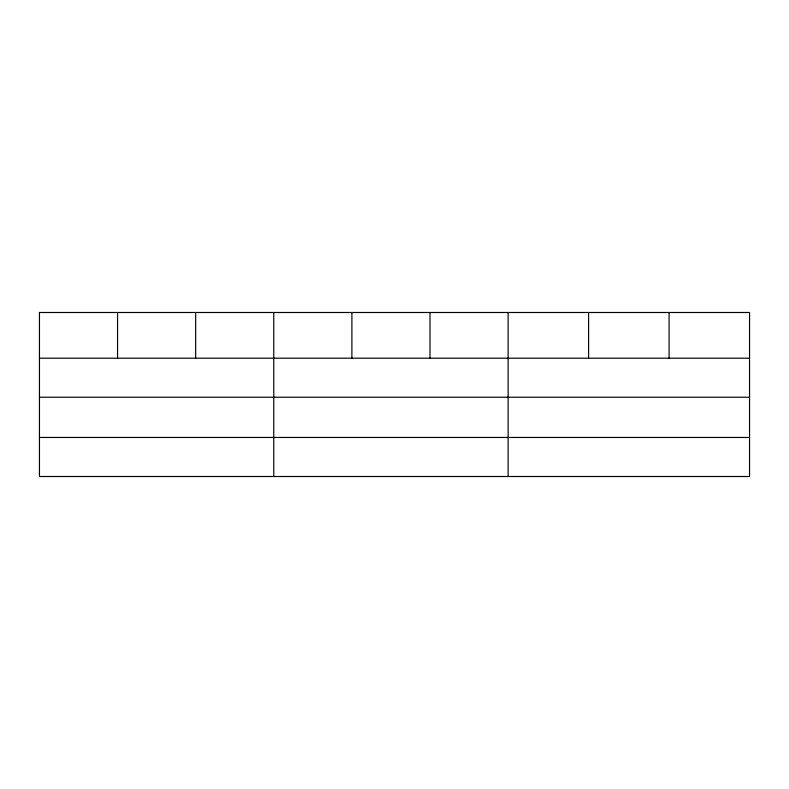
<?xml version="1.0" encoding="UTF-8"?>
<svg xmlns="http://www.w3.org/2000/svg" width="789" height="789" viewBox="0 0 789 789"><rect width="100%" height="100%" fill="white"/><g stroke="black" fill="none" stroke-linecap="round" stroke-linejoin="round"><path stroke-width="1.18" d="M749.55 397.232L749.55 312.493L39.45 312.493L39.45 476.507L749.55 476.507L749.55 397.232L39.45 397.232M39.45 358.186L749.55 358.186M39.45 437.461L749.55 437.461M669.072 312.493L669.072 358.186M588.594 312.493L588.594 358.186M508.116 312.493L508.116 476.507M430.005 312.493L430.005 358.186M351.894 312.493L351.894 358.186M273.783 312.493L273.783 476.507M195.672 312.493L195.672 358.186M117.561 312.493L117.561 358.186"/></g></svg>
